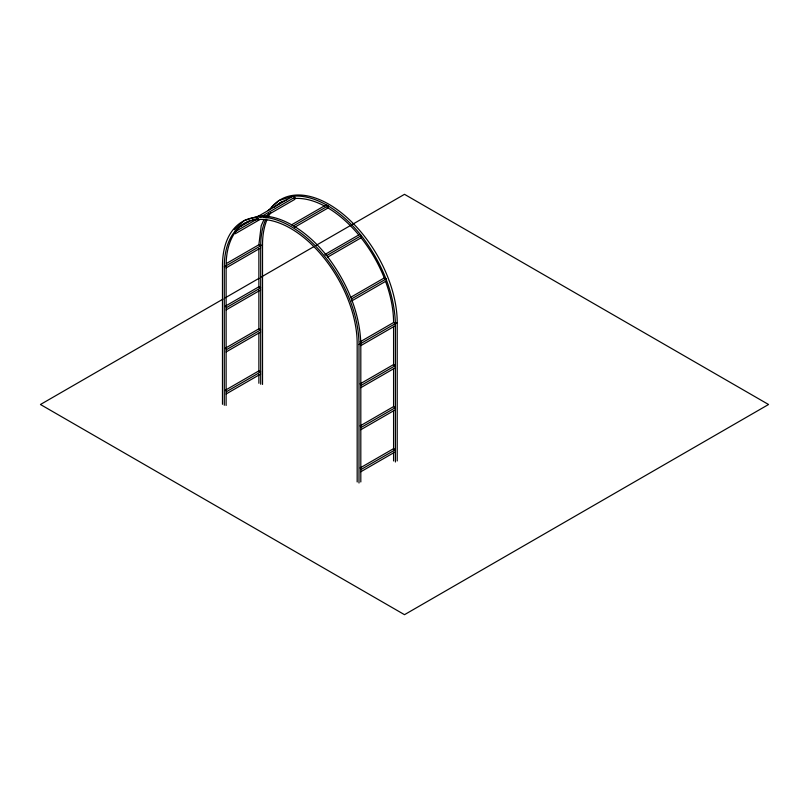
<?xml version="1.0" encoding="UTF-8"?>
<svg xmlns="http://www.w3.org/2000/svg" width="809" height="809" viewBox="0 0 809 809"><rect width="100%" height="100%" fill="white"/><g stroke="black" fill="none" stroke-linecap="round" stroke-linejoin="round"><path stroke-width="1.21" d="M226.459 263.481L258.88 244.763L261.206 225.701L264.128 219.239M234.347 229.756L244.288 220.533L258.425 216.175A96.534 55.73 60 0 1 326.684 255.583C346.1 280.875 359.752 311.334 360.814 343.542L360.814 481.962M268.022 210.633L278.872 200.571L293.01 196.203A96.534 55.73 60 0 1 361.269 235.611C380.685 260.913 394.337 291.371 395.399 323.58L395.399 462M241.001 226.227L249.647 221.241M256.14 217.49L293.01 196.203L294.83 197.254L294.83 199.358L263.491 217.449M236.339 231.02L257.96 218.541M260.245 217.227L294.83 197.254M260.114 219.401L235.257 233.75L235.257 231.647M328.049 205.87L293.465 225.842L291.644 224.791L326.229 204.829L328.049 205.87L328.049 207.974L294.547 227.319M224.295 405.248L224.295 266.828L262.521 244.763A93.955 54.243 60 0 1 266.839 220.058M226.115 267.88L260.7 247.908M223.021 299.097L40.45 404.5L404.5 614.678L768.55 404.5L404.5 194.322L315.945 245.44M225.205 297.833L259.102 278.266M261.287 277.002L313.761 246.705M225.377 306.136L258.88 286.801L260.7 287.852L226.115 307.814M226.115 309.918L260.7 289.946M361.269 235.611L326.684 255.583L324.864 254.532L359.449 234.559L361.269 235.611L361.269 237.715L327.766 257.06M225.377 348.173L258.88 328.838L260.7 329.88L226.115 349.852M226.115 351.955L260.7 331.983M350.934 297.176L384.437 277.841L386.257 278.893L386.257 280.986L351.672 300.958L351.672 298.855L386.257 278.893M225.377 390.211L258.88 370.866L260.7 371.918L226.115 391.89M226.115 393.993L260.7 374.021M360.076 341.873L393.578 322.528L395.399 323.58M358.994 483.013L358.994 344.594L397.219 322.528A96.534 55.73 60 0 0 348.052 218.47A96.534 55.73 60 0 0 271.379 207.539M360.814 345.645L395.399 325.683M360.076 383.911L393.578 364.566L395.399 365.617L360.814 385.58M360.814 387.683L395.399 367.721M360.076 425.949L393.578 406.603L395.399 407.655L360.814 427.617M360.814 429.721L395.399 409.758M360.076 467.986L393.578 448.641L395.399 449.693L360.814 469.655M360.814 471.758L395.399 451.786M258.88 244.763L260.7 245.815L260.7 384.224M397.219 322.528L397.219 460.948M393.578 326.3L393.578 365.314M393.578 369.086L393.578 406.836M393.578 410.608L393.578 449.622M393.578 452.14L393.578 460.948M357.173 481.962L357.173 343.542A93.955 54.243 60 0 0 290.734 228.472A93.955 54.243 60 0 0 224.295 266.828M262.521 244.763L262.521 384.437M258.88 248.545L258.88 287.64M258.88 290.158L258.88 329.253M258.88 333.035L258.88 371.968M258.88 374.486L258.88 383.274M226.115 405.451L226.115 265.777A93.955 54.243 60 0 1 245.572 222.768M222.475 404.298L222.475 265.777A96.534 55.73 60 0 1 290.734 226.368A96.534 55.73 60 0 1 358.994 344.594M246.603 222.202A93.955 54.243 60 0 1 249.839 220.715M252.105 219.917A93.955 54.243 60 0 1 258.101 218.652M260.7 245.815A93.955 54.243 60 0 1 266.019 218.804M267.122 216.61A93.955 54.243 60 0 1 268.952 213.546M274.433 207.033A93.955 54.243 60 0 1 286.689 199.954M293.92 198.549A93.955 54.243 60 0 1 324.834 206.164M327.139 207.448A93.955 54.243 60 0 1 358.771 234.974M361.097 237.836A93.955 54.243 60 0 1 384.679 279.024M385.559 281.37A93.955 54.243 60 0 1 393.578 322.528M267.84 217.752A93.955 54.243 60 0 1 270.772 212.494M278.074 204.414A93.955 54.243 60 0 1 281.977 201.744"/></g></svg>
